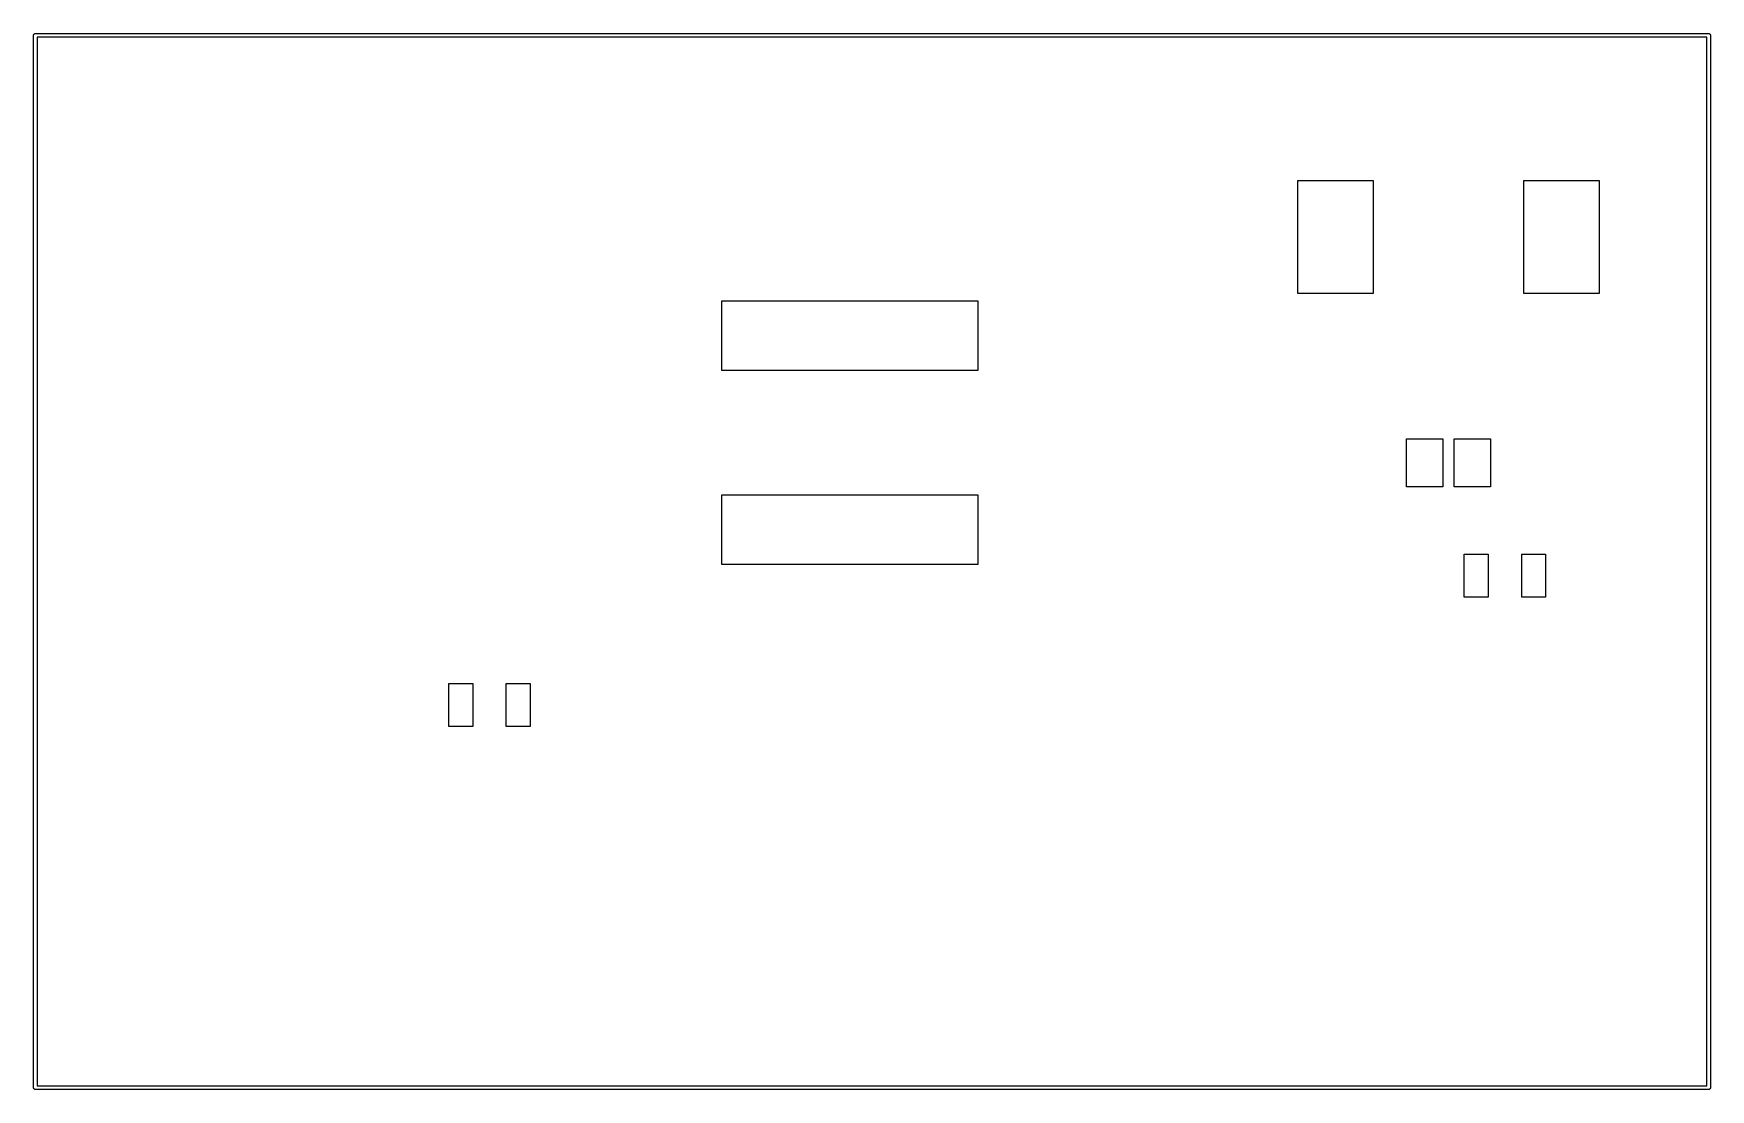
# Model space of a CAD drawing. Extents: x 124.4 to 169, y -85.1 to -57.1.
import ezdxf

# ---------------------------------------------------------------- set-up
doc = ezdxf.new("R2010")
doc.units = 0
doc.header["$MEASUREMENT"] = 0
doc.layers.add('BLACK', color=7, linetype='CONTINUOUS')

msp = doc.modelspace()

# ---------------------------------------------------------------- linework, layer by layer
at = {"layer": 'Black'}
for p, q in [((124.41, -57.15), (124.411, -57.1457)), ((124.41, -85.09), (124.41, -57.15)), ((124.411, -57.1413), (124.412, -57.1372)), ((124.411, -57.1457), (124.411, -57.1413)), ((124.412, -57.1372), (124.413, -57.1329)), ((124.413, -57.1329), (124.415, -57.1291)), ((124.415, -57.1291), (124.417, -57.125)), ((124.417, -57.125), (124.42, -57.1216)), ((124.42, -57.1216), (124.422, -57.1179)), ((124.422, -57.1179), (124.425, -57.115)), ((124.425, -57.115), (124.428, -57.1117)), ((124.428, -57.1117), (124.432, -57.1095)), ((124.432, -57.1095), (124.435, -57.1067)), ((124.435, -57.1067), (124.439, -57.1052)), ((124.439, -57.1052), (124.443, -57.103)), ((124.443, -57.103), (124.447, -57.1023)), ((124.447, -57.1023), (124.451, -57.1008)), ((124.451, -57.1008), (124.456, -57.1008)), ((124.456, -57.1008), (124.46, -57.1)), ((124.46, -57.1), (168.91, -57.1)), ((168.86, -57.2), (124.51, -57.2)), ((124.51, -57.2), (124.51, -85.04)), ((168.86, -85.04), (168.86, -57.2)), ((168.91, -57.1), (168.914, -57.1008)), ((168.914, -57.1008), (168.919, -57.1008)), ((168.919, -57.1008), (168.923, -57.1023)), ((168.923, -57.1023), (168.927, -57.103)), ((168.927, -57.103), (168.931, -57.1052)), ((168.931, -57.1052), (168.935, -57.1067)), ((168.935, -57.1067), (168.938, -57.1095)), ((168.938, -57.1095), (168.942, -57.1117)), ((168.942, -57.1117), (168.945, -57.115)), ((168.945, -57.115), (168.948, -57.1179)), ((168.948, -57.1179), (168.95, -57.1216)), ((168.95, -57.1216), (168.953, -57.125)), ((168.953, -57.125), (168.955, -57.1291)), ((168.955, -57.1291), (168.957, -57.1329)), ((168.957, -57.1329), (168.958, -57.1372)), ((168.958, -57.1372), (168.959, -57.1413)), ((168.959, -57.1413), (168.959, -57.1457)), ((168.959, -57.1457), (168.96, -57.15)), ((168.96, -57.15), (168.96, -85.09)), ((158.001, -63.9999), (158.001, -61.0001)), ((158.001, -61.0001), (160, -61.0001)), ((160, -61.0001), (160, -63.9999)), ((164, -63.9999), (164, -61.0001)), ((164, -61.0001), (165.999, -61.0001)), ((165.999, -61.0001), (165.999, -63.9999)), ((160, -63.9999), (158.001, -63.9999)), ((165.999, -63.9999), (164, -63.9999)), ((142.7, -66.049), (142.7, -64.1999)), ((142.7, -64.1999), (149.5, -64.1999)), ((149.5, -64.1999), (149.5, -66.049)), ((149.5, -66.049), (142.7, -66.049)), ((160.882, -69.135), (160.882, -67.865)), ((160.882, -67.865), (161.848, -67.865)), ((161.848, -67.865), (161.848, -69.135)), ((162.152, -69.135), (162.152, -67.865)), ((162.152, -67.865), (163.118, -67.865)), ((163.118, -67.865), (163.118, -69.135)), ((142.7, -71.2001), (142.7, -69.351)), ((142.7, -69.351), (149.5, -69.351)), ((149.5, -69.351), (149.5, -71.2001)), ((161.848, -69.135), (160.882, -69.135)), ((163.118, -69.135), (162.152, -69.135)), ((149.5, -71.2001), (142.7, -71.2001)), ((162.421, -72.0715), (162.421, -70.9285)), ((162.421, -70.9285), (163.056, -70.9285)), ((163.056, -70.9285), (163.056, -72.0715)), ((163.945, -72.0715), (163.945, -70.9285)), ((163.945, -70.9285), (164.58, -70.9285)), ((164.58, -70.9285), (164.58, -72.0715)), ((163.056, -72.0715), (162.421, -72.0715)), ((164.58, -72.0715), (163.945, -72.0715)), ((135.446, -75.5015), (135.446, -74.3585)), ((135.446, -74.3585), (136.081, -74.3585)), ((136.081, -74.3585), (136.081, -75.5015)), ((136.97, -75.5015), (136.97, -74.3585)), ((136.97, -74.3585), (137.605, -74.3585)), ((137.605, -74.3585), (137.605, -75.5015)), ((136.081, -75.5015), (135.446, -75.5015)), ((137.605, -75.5015), (136.97, -75.5015)), ((124.411, -85.0943), (124.41, -85.09)), ((124.51, -85.04), (168.86, -85.04)), ((168.96, -85.09), (168.959, -85.0943)), ((124.411, -85.0987), (124.411, -85.0943)), ((124.412, -85.1028), (124.411, -85.0987)), ((124.413, -85.1071), (124.412, -85.1028)), ((124.415, -85.1109), (124.413, -85.1071)), ((124.417, -85.115), (124.415, -85.1109)), ((124.42, -85.1184), (124.417, -85.115)), ((124.422, -85.1221), (124.42, -85.1184)), ((124.425, -85.125), (124.422, -85.1221)), ((124.428, -85.1283), (124.425, -85.125)), ((124.432, -85.1305), (124.428, -85.1283)), ((124.435, -85.1333), (124.432, -85.1305)), ((124.439, -85.1348), (124.435, -85.1333)), ((124.443, -85.137), (124.439, -85.1348)), ((124.447, -85.1377), (124.443, -85.137)), ((124.451, -85.1392), (124.447, -85.1377)), ((124.456, -85.1392), (124.451, -85.1392)), ((124.46, -85.14), (124.456, -85.1392)), ((168.91, -85.14), (124.46, -85.14)), ((168.914, -85.1392), (168.91, -85.14)), ((168.919, -85.1392), (168.914, -85.1392)), ((168.923, -85.1377), (168.919, -85.1392)), ((168.927, -85.137), (168.923, -85.1377)), ((168.931, -85.1348), (168.927, -85.137)), ((168.935, -85.1333), (168.931, -85.1348)), ((168.938, -85.1305), (168.935, -85.1333)), ((168.942, -85.1283), (168.938, -85.1305)), ((168.945, -85.125), (168.942, -85.1283)), ((168.948, -85.1221), (168.945, -85.125)), ((168.95, -85.1184), (168.948, -85.1221)), ((168.953, -85.115), (168.95, -85.1184)), ((168.955, -85.1109), (168.953, -85.115)), ((168.957, -85.1071), (168.955, -85.1109)), ((168.958, -85.1028), (168.957, -85.1071)), ((168.959, -85.0987), (168.958, -85.1028)), ((168.959, -85.0943), (168.959, -85.0987))]:
    msp.add_line(p, q, dxfattribs=at)

doc.saveas('drawing.dxf')
